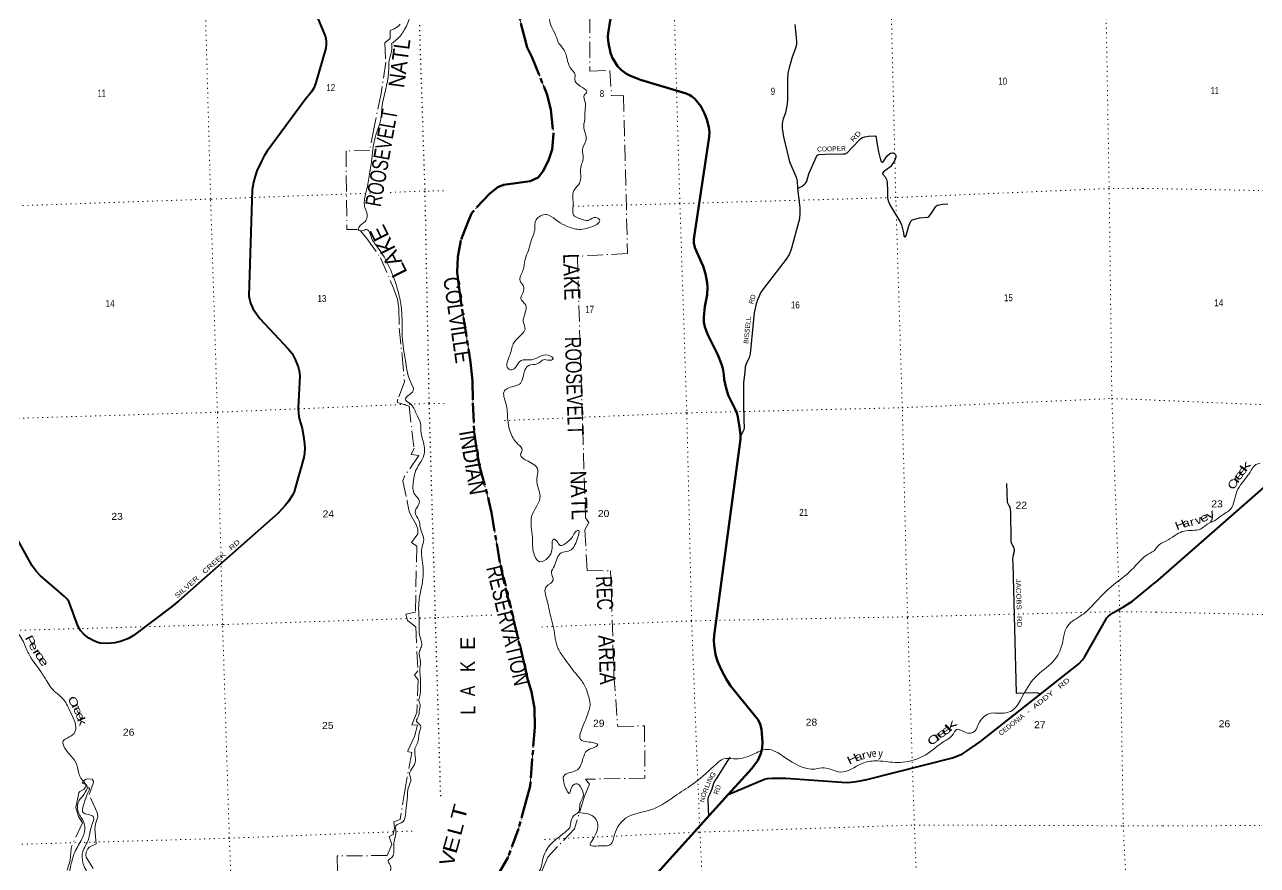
# Model space of a CAD drawing. Header units: feet. Extents: x 489137 to 739700, y 189004 to 379547.
# Drawn here: x 678686 to 709501, y 248995 to 270009 of the extents above; entities that cross this region are included whole.
import ezdxf
from ezdxf.enums import TextEntityAlignment as Align

# ---------------------------------------------------------------- set-up
doc = ezdxf.new("R2010")
doc.units = ezdxf.units.FT
doc.header["$LTSCALE"] = 80
for name, pattern in [('DOT_DASHED', [7.7, 5, -1.2, 0.3, -1.2]), ('DOTTED', [1.5, 0.3, -1.2]), ('LONG_DASH_SHORT_DASH', [9.9, 6, -1.2, 1.5, -1.2])]:
    doc.linetypes.add(name, pattern=pattern)
for name, color, linetype, lineweight in [('11', 7, 'LONG_DASH_SHORT_DASH', 60), ('23', 7, 'Continuous', 70), ('26', 7, 'Continuous', 40), ('29', 7, 'Continuous', 25), ('39', 7, 'Continuous', 13), ('44', 7, 'DOT_DASHED', 13), ('6', 7, 'DOTTED', 25), ('7', 7, 'DOTTED', 13)]:
    doc.layers.add(name, color=color, linetype=linetype, lineweight=lineweight)
for name, color, linetype in [('27', 7, 'Continuous'), ('30', 7, 'Continuous'), ('41', 7, 'Continuous')]:
    doc.layers.add(name, color=color, linetype=linetype)

msp = doc.modelspace()

# ---------------------------------------------------------------- linework, layer by layer
at = {"layer": '11'}
msp.add_lwpolyline([(690896.64, 270807.99), (691190.14, 269664.04), (691249.91, 269439.72), (691366.6, 269203.11), (691748.65, 268253.93), (691843.65, 267877.23), (691905.52, 267277.26), (691873.61, 266892.42), (691777.8, 266610.55), (691639.19, 266341.44), (691521.03, 266188.14), (691324.22, 266094.91), (690964.59, 266042.88), (690655.04, 266002.57), (690513.64, 265943.45), (690310.8, 265787.41), (689864.23, 265304.32), (689770.42, 265085.14), (689587.88, 264614.63), (689514.28, 264208.24), (689494.47, 263823.79), (689536.25, 263469.61), (689831.89, 261576.29), (689877.34, 261109.11), (689893.28, 260556.13), (689920.84, 259831.83), (689997.08, 259286.86), (690066.5, 258951.76), (690301.21, 258064.47), (690353.63, 257817.7), (690578.17, 256497.79), (690705.6, 255930.24), (691105.31, 254312.99), (691192.69, 253984.53), (691255.86, 253655.29), (691355.07, 253335.29), (691432.9, 252927.73), (691440.43, 252447.21), (691320.71, 250974.76), (691234.6, 250642.71), (691030.47, 249904.85), (690772.86, 249197.59), (690495.41, 248728.04)], dxfattribs=at)
at = {"layer": '23'}
msp.add_line((696695.19, 251234.42), (696273.27, 250766.93), dxfattribs=at)
for points in [[(693873.38, 273562.64), (693268.89, 269799.94), (693261.76, 269684.51), (693279.1, 269547.77), (693329.31, 269306.99), (693373.74, 269190.47), (693427.06, 269094), (693506.08, 268971.47), (693605.86, 268871.52), (693735.13, 268777.93), (693828.36, 268733.27), (694083.95, 268632.46), (695219.37, 268291.43), (695310.49, 268250.79), (695356.3, 268220.23), (695442.83, 268159.11), (695586.96, 267974.05), (695676.98, 267792.41), (695738.06, 267634.52), (695789.78, 267447.32), (695804.23, 267318.74), (695799.66, 267205.23), (695410.38, 264647.39), (695414.84, 264555.71), (695440.29, 264438.57), (695487.54, 264322.63), (695644.13, 263976.21), (695702.91, 263782.17), (695750.78, 263557.46), (695758.28, 263444.59), (695744.15, 263258.29), (695687.17, 262961.52), (695661.41, 262698.08), (695664.25, 262569.39), (695689.57, 262452.55), (695760.65, 262252.84), (696015.11, 261752.02), (696103.43, 261518.53), (696140.17, 261410.7), (696163.08, 261265.55), (696174.16, 261143.07), (696219.55, 260926.37), (696275.06, 260751.14), (696448.78, 260394.43), (696486.29, 260305.49), (696516.83, 260203.62), (696548.46, 259997.69), (696577.91, 259755.43), (696580.09, 259645.2), (695925.79, 254743.61), (695913.65, 254613.92), (695923.83, 254501.87), (695959.46, 254262.49), (696000.18, 254119.88), (696030.72, 254038.39), (696118.22, 253852.94), (696228.14, 253638.33), (696330.11, 253482.04), (696473.12, 253304.86), (697021.76, 252633.77), (697071.63, 252523.18), (697102.02, 252400.02), (697126.69, 252075.59), (697122.53, 251927.29), (697091.99, 251789.77), (697041.09, 251677.72), (697010.55, 251616.6), (696861.39, 251418.58), (696695.19, 251234.42)], [(696273.27, 250766.93), (692814.45, 246934.5)]]:
    msp.add_lwpolyline(points, dxfattribs=at)
at = {"layer": '26'}
for points in [[(685710.4, 270907.76), (686187.54, 269747.5), (686211.84, 269666.77), (686219.25, 269585.24), (686222.95, 269503.7), (686211.65, 269421.22), (685958.62, 268531.33), (685913.69, 268423.39), (685853.88, 268330.29), (685683.02, 268115.13), (684749.92, 266847.12), (684671.07, 266727.86), (684596.79, 266580.01), (684493.29, 266353.54), (684450.46, 266222.27), (684404.4, 266075.59), (684370.3, 265876.65), (684292.14, 263227.81), (684304.41, 263144.06), (684330.33, 263051.41), (684396.95, 262899.96), (684478.48, 262777.16), (684561.38, 262666.79), (685276.23, 261909.46), (685369.26, 261785.78), (685447.87, 261638.16), (685524.82, 261452.23), (685550.75, 261355.87), (685567.24, 261230.01), (685522.97, 260431.21), (685527.84, 260278.02), (685548.9, 260164.37), (685589.84, 260031.62), (685619.27, 259912.35), (685656.31, 259719.64), (685679.76, 259531.73), (685687.8, 259425), (685678.74, 259301.57), (685661.87, 259191.52), (685467.43, 258478.1), (685419.28, 258329.85), (685382.24, 258252.03), (685271.12, 258085.25), (685196.62, 257990.84), (685126.68, 257903.65), (685015.32, 257787.47), (682537.42, 255604.18), (682356.53, 255453.3), (681406.32, 254743.94), (681280.26, 254666.39), (681106.19, 254601.53), (680943.21, 254558.91), (680744.99, 254544.05), (680576.53, 254551.5), (680491.35, 254570.03), (680385.75, 254619.86), (680287.64, 254673.8), (680171.48, 254768.74), (680083.93, 254862.81), (680017.68, 254984.06), (679802.09, 255570.95), (679752.44, 255650.36), (679684.64, 255718.76), (679481.78, 255890.19), (679080.08, 256233.18), (678976.49, 256345.25), (678872.85, 256481.19), (678228.37, 257640.36)], [(709779.52, 258547.87), (706950.47, 256063.88)], [(696273.27, 250766.93), (697182.47, 251144.95), (697254.04, 251161.66), (697375.19, 251173.05), (697709.98, 251171.19), (699114.5, 251070.84), (699267.31, 251068.83), (699414.67, 251080.02), (699526.52, 251098.31), (699735.34, 251144.34), (701878.51, 251683.35), (701990.2, 251722.03), (702128.88, 251783.56), (702208.41, 251830.72), (702234.28, 251850.62), (702579.85, 252089.3), (705036.91, 254031.73), (705131.85, 254131.1), (705178.97, 254195.94), (705741.79, 255179.71), (705781.33, 255220.14), (705819.63, 255255.51), (705907.99, 255314.46), (706152.47, 255452.98), (706317.42, 255553.19), (706376.33, 255597.4), (706950.47, 256063.88)]]:
    msp.add_lwpolyline(points, dxfattribs=at)
at = {"layer": '29'}
for points in [[(697937.9, 270013.47), (697979.86, 269604.71), (697979.83, 269514.35), (697957.66, 269422.22), (697867.02, 269170.93), (697794.29, 268928.28), (697767.47, 268794.69), (697758.3, 268614.06), (697758.13, 268135.31), (697751.45, 268030.93), (697708.42, 267808.53), (697647.28, 267658.07), (697627.24, 267587.91), (697619.23, 267519.75), (697619.23, 267421.53), (697651.66, 267208.84), (697787.51, 266645.74), (697814.58, 266567.52), (697971.81, 266196.71), (697993.91, 266100.42), (698006.17, 265914.97)], [(698006.17, 265914.97), (698120.06, 265970.18), (698180.16, 266018.29), (698213.66, 266056.78), (698236.25, 266098.48), (698293.06, 266281.46), (698476.63, 266715.43), (698504.7, 266747.97), (698541.85, 266759.88), (698701.22, 266768.89), (699143.54, 266778.65), (699193.85, 266784.06), (699243.62, 266808.03), (699355, 266922.6), (699590.51, 267164.93), (699627.02, 267189.65), (699690.68, 267209.03), (699781.62, 267220.73), (699951.09, 267230.06), (699963.13, 267225.07), (699975.15, 267197.01), (699983.33, 267111.88), (700031.14, 266830.57), (700091.34, 266594.63), (700107.37, 266579.58), (700123.4, 266571.57), (700135.42, 266570.57), (700150.55, 266583.81), (700248.81, 266728.28), (700293.68, 266775.04), (700333.75, 266799.1), (700371.56, 266804.83), (700397.85, 266803.11), (700417.89, 266797.09), (700431.91, 266787.07), (700443.45, 266770.71), (700459.96, 266734.95), (700461.96, 266694.86), (700449.58, 266647.68), (700433.91, 266608.66), (700367.8, 266502.41), (700336.45, 266464.37), (700158.98, 266331.58), (700135.42, 266308.97), (700131.41, 266298.94), (700134.29, 266284.34), (700195.54, 266205.45), (700227.57, 266140.58), (700241.59, 266102.49), (700246.63, 266067.67), (700257.82, 265853.89), (700259.18, 265692.34), (700263.64, 265640.44), (700275.66, 265604.35), (700317.88, 265508.33), (700578.17, 265060.11), (700601.6, 265002.07), (700652.63, 264805.7), (700666.32, 264727.34), (700674.33, 264713.31), (700682.12, 264709.66), (700694.36, 264709.3), (700706.38, 264715.31), (700721.62, 264737.15), (700788.3, 264979.61), (700840.61, 265098.19), (700860.64, 265124.25), (700878.21, 265131.9), (701052.52, 265177.74), (701263.31, 265196.42), (701289.97, 265209.38), (701309.39, 265226.49), (701371.13, 265320.99), (701463.26, 265467.29), (701483.68, 265483.08), (701507.72, 265497.11), (701548.8, 265508.34), (701635.15, 265525.17), (701764.3, 265531.22)], [(698006.17, 265914.97), (698066.84, 265430.03), (698066, 265314.69), (698051.65, 265158.88), (697857.65, 264420.63), (697834.18, 264348.13), (697793.55, 264264.27), (697719.65, 264146.6), (697140.55, 263391.23), (697084.37, 263308.07), (697044.31, 263221.88), (697004.24, 263127.66), (696972.79, 263028.45), (696923.61, 262806.74), (696819.94, 261780.56), (696797.42, 261683.71), (696728.92, 261556.33), (696699.74, 261451.8), (696688.01, 261328.82), (696658.82, 261053.18), (696654.42, 260519.76), (696667.97, 260114.16), (696673.78, 259940.62), (696667.69, 259882.18), (696651.66, 259846.1), (696582.28, 259719.49)], [(703228.99, 258537.15), (703250.49, 258075.23), (703260.68, 258039.98), (703300.3, 257975.79), (703312.77, 257945.76), (703324.79, 257893.64), (703332.08, 257811.14), (703334.79, 257124.87), (703338.8, 257084.77), (703347.01, 257062.18), (703383.83, 256988.58), (703404.91, 256950.46), (703421.39, 256892.8), (703418.93, 256838.21), (703387.01, 256711.94), (703380.87, 256647.77), (703387.09, 256528.12), (703470.71, 253300.72), (703907.76, 253317.08), (704003.92, 253309.07), (704086.02, 253280)], [(696310.65, 251695.71), (696195.44, 251514.35), (695992.2, 251184.81), (695934.47, 251100.99), (695906.13, 251038.71), (695860.34, 250896.52), (695840.31, 250844.4), (695808.02, 250769.01), (695776.16, 250695.02), (695766.18, 250655.96), (695762.67, 250614.07), (695779.67, 250220.02)]]:
    msp.add_lwpolyline(points, dxfattribs=at)
at = {"layer": '39'}
for points in [[(699896.74, 286447.66), (699849.71, 285908.33), (699843.32, 285227.66), (699762.28, 284948.23), (699481.74, 284657.83), (699247.21, 283977.32), (698865.49, 283693.51), (698504.99, 283610.33), (698328.8, 283682.96), (698313.35, 283605.7), (698440.53, 283490.98), (698527.85, 283419.31), (698400.74, 283186.73), (698221.28, 282950.32), (697948.91, 282829.82), (697834.03, 282874.43), (697738.94, 283019.64), (697648.57, 283160.63), (697635.34, 283192.48), (697632.02, 283057.08), (697713.91, 282884.45), (697783.69, 282704.96), (697834.22, 282531.05), (697570.98, 282380.57), (697404.38, 282352.58), (697248.46, 282368.73), (697123.34, 282398.77), (697233.45, 282303.64), (697367.87, 282242.28), (697391.51, 282144.16), (697214.34, 281899.76), (696755.23, 281290.2), (696607.64, 280893.37), (696438.54, 280649.24), (696183.26, 280444.53), (696089.41, 280299.93), (695962.2, 280012.84), (695520.1, 279436.18), (695257.91, 279255.45), (695001.39, 279143.57), (694998.5, 278996.08), (694818.78, 278824.27), (694732.21, 278817.23), (694641.97, 278684.87), (694365.99, 278437.04), (693937.29, 278111.21), (693841.77, 278071.55), (693702.77, 278177.78), (693577.41, 278250.52), (693582.42, 278200.45), (693602.44, 278145.37), (693615.46, 278019.28), (693588.26, 277816.42), (693377.8, 277657.68), (692742.92, 277223.75), (692336.44, 276840.14), (692136.13, 276794.82), (691865.5, 276567.36), (691649.24, 276228.72), (691537.28, 275794.76), (691474.14, 275580.56), (691359.13, 275348.41), (691095.08, 275048.49), (690951.03, 274896.09), (690765.36, 274893.69), (690568.38, 274753.59), (690441.63, 274626.02), (690337.94, 274531.57), (690043.77, 274456.74), (689871.56, 274301.35), (689781.35, 274110.44), (689582.36, 273740.09), (689357.23, 273251.73), (689246.36, 272959.14), (689129.26, 272844.03), (689052.18, 272796.93), (688862.91, 272610.17), (688870.09, 272520.05), (688781.3, 272173.72), (688751.88, 271861.75), (688693.12, 271752.7), (688677.6, 271447.27), (688605.54, 271141.9), (688510.6, 270625.75), (688412.48, 270487.22), (688396.86, 270472.38), (688368.14, 270485.52), (688351.58, 270381.97), (688316.6, 270170.77), (688162.22, 269852.44), (687966.55, 269617.49), (687858.33, 269537.01)], [(703140.19, 286552.92), (702988.67, 286269.66), (702861.4, 285733.38), (702631.17, 285412.94), (702270.83, 284892.21), (701930.5, 284341.45), (701568.88, 283809.55), (701508.75, 283682.27), (701382.45, 283599.14), (701191.81, 283221.01), (700971.34, 282944.81), (700645.49, 282507.47), (700420.35, 282134.19), (700258.01, 281870.11), (699947.24, 281118.3), (699701.12, 280709.97), (699073.37, 279785.64), (698807.49, 279344.5), (698670.19, 279020.53), (698602.51, 278935.4), (698592.86, 278922.95), (698600.93, 278577.95), (698467.16, 278458.27), (698306.42, 278398.13), (698005.67, 278395.77), (697776.42, 278254.55), (697363.61, 277878.8), (697176.78, 277737.03), (697088.87, 277538.12), (696711.26, 277252.44), (696490.65, 276980.27), (696190.48, 276616.51), (695599.19, 276091.21), (695345.53, 275840.11), (694552.88, 275069.56), (694154.22, 274635.74), (694139.01, 274493.88), (694045.19, 274290.73), (693850.37, 274146.67), (693717.53, 273962.35), (693674.8, 273799.34), (693561.67, 273456.2), (693489.61, 273381.01), (693492.93, 273631.5), (693608.39, 274023.18), (693756.12, 274300.89), (693781.38, 274386.57), (693691.13, 274369.3), (693463.62, 274121.13), (693014.86, 273734.03), (692668.63, 273186.95), (692392.06, 272783.62), (692043.92, 272175.9), (691753.2, 271830.63), (691438.88, 271294.75), (691478.23, 270979.11), (691797.01, 270180.5), (691839.68, 270000.26), (691959.51, 269750.01), (692041.56, 269540.85), (692164.11, 269385.59), (692333.72, 268925.06), (692444.67, 268755.27), (692448.11, 268599.91), (692727, 268304.7), (692674.4, 268250.38), (692704.01, 268039.4), (692695.78, 267871.53), (692679.62, 267584.25), (692661.19, 267476.6), (692721.62, 267135.44), (692627.06, 266895.92), (692651.41, 266662.55), (692595.27, 266478.88), (692585.23, 266304.89), (692552.09, 266041.25), (692416.95, 265864.93), (692397.99, 265484.68), (692404.12, 265252.69), (692581.23, 265153.84), (692772.34, 265116.06), (692963.52, 265191.34), (693052.28, 265135.87), (692781.01, 264926.56), (692428.33, 264908.26), (691959.99, 265136.32), (691731.55, 265259.64), (691469.69, 265127.38), (691436.26, 264871.81), (691379.7, 264700.24), (691282.56, 264361.69)], [(687858.33, 269537.01), (687868.91, 269408.15), (687805.52, 269143.47), (687784.66, 268817.66), (687617.91, 267931.53), (687601.15, 267718.94), (687446.28, 267184.56), (687352.44, 266579.6), (687209.29, 265769), (687183.61, 265465.24), (687249.35, 265203.02), (687196.78, 265090.14), (687042.58, 264939.41), (687038.86, 264872.65), (687118.22, 264855.21), (687234.11, 264889.52), (687376.44, 264631.61), (687466.53, 264501.43), (687992.04, 263444.96), (688052.1, 263224.65), (688112.15, 262814.08), (688132.47, 262132.28), (688215.59, 261547.6), (688330.69, 261087.2), (688397.45, 260853.28), (688276.32, 260738.02), (688200.86, 260644.54), (688319.7, 260537.61), (688473.88, 260286.54), (688581.33, 260043.93), (688598.11, 259796.16), (688675.77, 259481.85), (688665.69, 259251.32), (688444.84, 258813.58), (688407.28, 258618.44), (688444.29, 258254.27), (688552.09, 258116.67), (688512.69, 257973.96), (688447.28, 257824.29), (688539.12, 257623.55), (688575.67, 257445.12), (688658.71, 257092.63), (688631.72, 256998.82), (688603.04, 256838.31), (688635.27, 256552.71), (688634.79, 256106.47), (688573.38, 255785.31), (688535.43, 255428.63), (688549.28, 255091.92), (688558.94, 254759.1), (688603.92, 254455.77), (688558.99, 254355.27), (688585.04, 254073.5), (688562.15, 253862.71), (688582.6, 253661.37), (688580.17, 253407.02), (688568.11, 253232.95), (688542.4, 253102.84), (688571.66, 253017.03), (688547.5, 252842.55), (688535.47, 252725.02), (688479.23, 252601.92), (688582.6, 252489.74), (688559.15, 252338.17), (688506.84, 252045.6), (688442.88, 251912.14), (688457.78, 251660.26), (688407.76, 251474.78), (688307.82, 251273.44), (688338.07, 251159.4), (688273.69, 250922.95), (688256.72, 250716.41), (688222.48, 250426.48), (688102.2, 250056.85), (687961.58, 249979.28), (687966.68, 249834.08), (687938.7, 249653.41), (687911.71, 249444.5), (687862.08, 249190.38), (687773.89, 249114.64), (687820.41, 248997.12), (687702.93, 248605.37), (687569.95, 248425.09), (687482.64, 248381.68), (687462.52, 248207.34), (687257.62, 247947.83), (687052, 247823.59), (686999.97, 247638.04), (686868.72, 247465.9), (686669.97, 247261.13), (686504.16, 247095.86), (686339.26, 247134.56)], [(691282.56, 264361.69), (691197.45, 264140.68), (691142.69, 263860.14), (691068.79, 263607.2), (691147.73, 263486.77), (691136.09, 263300.61), (691090.56, 263159.71), (691202.82, 263010.15), (691199.82, 262808.13), (691151.29, 262580.31), (691194.03, 262398.05), (691115.67, 262272.16), (690917.21, 262059.32), (690820.53, 261765.21), (690774.3, 261414.3), (690856.23, 261380.8), (691096.34, 261615.28), (691320.03, 261627.08), (691599.16, 261727.62), (691843.87, 261715.93), (691896.48, 261655.16), (691855.12, 261625.46), (691677.1, 261635.43), (691499.15, 261528.3), (691294.39, 261494.94), (691191.69, 261372.25), (691078.13, 261041.21), (690793.31, 260930.37), (690680.92, 260853.78), (690716.23, 260538), (690762.59, 260137.81), (690821.54, 259839), (691014.21, 259526.67), (691124.53, 259375.02), (691084.13, 259260.55), (691269.48, 259099.39), (691517.59, 258875.8), (691487.06, 258652.64), (691566.64, 258168.79), (691480.89, 257965.92), (691360.4, 257717.43), (691380.76, 257195.18), (691401.07, 256846.57), (691559.64, 256585.55), (691770.07, 256687.76), (691868.06, 256887.01), (691868.84, 256979.92), (691915.39, 257149.12), (691987.88, 257097.12), (692074.45, 256989.07), (692247.2, 257071.8), (692377.78, 257205.55), (692458.15, 257331.51), (692517.44, 257367.89), (692482.43, 257100.15), (692279.26, 256848.79), (692097.03, 256806.12), (691930.62, 256485.36), (691852.23, 256302.93), (691899, 256120.82), (691730.75, 255967.58), (691740.56, 255630.73), (691838.25, 255206.06), (691908.45, 254931.88), (692021.71, 254408.82), (692173.31, 254173.8), (692514.11, 253725.27), (692692.42, 253477.05), (692773.02, 253251.68), (692817.21, 253085.63), (692774.34, 252811.56), (692594.88, 252344.97), (692579.85, 252140.52), (692749.49, 252081.79), (692942.41, 252050.12), (693012.25, 252016.2), (692941.85, 251951.17), (692737.19, 251857.24), (692643.09, 251662.16), (692503.42, 251384.73), (692161.68, 251227.49), (692160.87, 251078.05), (692310.21, 250792.47), (692370.59, 250970.23), (692497.53, 251035.21), (692585.19, 250953.45), (692651.53, 250719.79), (692566.45, 250522.01), (692538.92, 250334.25), (692441.33, 250259.15), (692316.32, 249928.5)], [(706923.93, 256855.67), (707052.44, 257011.24), (707268.35, 257130.22), (707491.44, 257273.71), (707668.55, 257348.85), (708076.87, 257402.04), (708311.55, 257560.1), (708438.94, 257613.22), (708606.12, 257738.52), (708828.76, 257894.12), (708990.15, 258340.57), (709117.71, 258553.36), (709348.61, 258868.93), (709434.97, 258993.32), (709568.41, 259046.66)], [(677051.68, 257640.78), (677067.85, 257489.94), (677157.47, 257180.08), (677312.75, 256840.2), (677284.28, 256673.64), (677427.49, 256504.97), (677706.88, 256195.64), (677933.59, 255718.92), (678133.24, 255495.67), (678219.28, 255345.2), (678414.18, 255257.07), (678519.75, 255010.36), (678479.64, 254887.82), (678557.33, 254745.14), (678724.43, 254413.74), (678779.09, 254294.49), (679085.62, 253844.77), (679246.06, 253587.85), (679352.63, 253428), (679657.52, 253139.75), (679843.19, 252796.89), (679951.82, 252348.37), (679872.61, 252246.69), (679640.54, 252071.04), (679666.26, 251970.98), (679852.71, 251721.02), (679991.36, 251509.79), (680061.91, 251225.52), (680210.22, 251026.73), (680260.82, 250933.84)], [(692528.91, 250319.23), (692943.45, 250180.45), (692967.63, 249779.48), (692832.42, 249490.09), (693020.52, 249480.46), (693342.04, 249523.93), (693434.44, 249767.41), (693706.98, 250170.6), (694361.46, 250391.19), (695000.41, 250766.71), (695428.44, 251054.15), (695976.93, 251533.55), (696154.31, 251656.81), (696408.67, 251657.56), (696891.4, 251767.2), (697238.24, 251894.32), (697689.46, 251693.94), (698438.63, 251402.93), (698675.8, 251433.38), (699071.19, 251327.97), (699620.96, 251540.89), (699955.8, 251607.02), (700443.77, 251567.42), (700960.04, 251641.88), (701440.85, 251921.05), (701649.3, 252079.72), (701869.84, 252238.81), (701999.63, 252394.75), (702224.71, 252309.68), (702429.48, 252343.03), (702554.57, 252575.54), (702849.54, 252799.8), (703037.43, 252796.23), (703372.21, 252864.38), (703599.83, 253167.07), (703952.53, 253702.27), (704389.33, 254084.91), (704600.77, 254445.59), (704761.55, 254984.22), (705115.53, 255252.94), (705432.37, 255544.59), (705792.9, 255914.49), (706307.28, 256330.11), (706722.99, 256738.27), (706923.93, 256855.67)], [(680260.73, 250934.01), (680130.31, 250715.03), (680041.23, 250606.95), (680042.19, 250292), (680108.96, 250173.17), (680191.36, 249953.92), (680117, 249656.55), (679940.86, 249325.36), (679842.92, 249003.66), (679787.27, 248754.67), (679707, 248453.05), (679802.29, 247866.78), (679803.26, 247551.82), (679822.83, 247281.94), (679869.4, 246760.6), (679803.68, 246332.29), (679599.06, 246064.72), (679457.34, 245845.77), (679498.04, 245491.82), (679519.8, 245274.51), (679328.8, 245136.63), (678751.26, 245082.26), (678593.23, 245040.44), (678555.16, 244974.5), (678508.61, 244920.39), (678118.49, 244933.1), (677853.48, 244948.13), (677662.57, 245094.96), (677508.64, 245281.43), (677243.34, 245419.62), (676855.21, 245375.87), (676582.41, 245382.55), (676515.6, 245435.9)], [(686339.26, 247134.56), (686319.84, 247055.14), (686308.85, 246850.83), (686126.55, 246695.08), (686033.15, 246594.92), (685977.51, 246512.23), (685649.1, 246377.66), (685583.43, 246407.69), (685531.36, 246280.7), (685347.79, 246161.25), (685065.09, 246105), (685089.6, 246384.49), (685046.82, 246510.21), (685000.34, 246454.08), (684912.85, 246127.99), (684848.75, 245998.56), (684691.89, 245981), (684487.89, 246155.64), (684402.99, 246158.75), (684261.97, 246034.73), (683999.54, 246033.7), (683587.5, 245981.03), (683088.64, 245870.84), (682770.49, 245674.04), (682505.79, 245622.45), (682028.44, 245474.64), (681606.53, 245300.49), (681329.74, 245133.39), (681163.39, 245040.79), (680937.79, 244968.35), (680651.73, 244835.26), (680547.4, 244874.04), (680559.74, 245155.13), (680733.83, 245314.62), (680934.28, 245355.9), (681000.65, 245305.71), (681076.67, 245383.05), (681267.82, 245516.89), (681323.32, 245833.8), (681320.48, 246144.65), (681371.03, 246372.55), (681356.77, 246491.18), (681201, 246384.82), (681215.49, 246060.82), (681235.51, 245810.47), (681121.17, 245725.83), (680713.33, 245725.81), (680432.25, 245853.36), (680441.02, 246063.65), (680613.3, 246447.21), (680561.04, 246728.07), (680327.82, 247045.06), (680286.45, 247590.8), (680193.42, 248112.55), (680207.64, 248282.65), (680194.22, 248607.26), (680258.4, 248734.68), (680195.42, 248918.25), (680139.69, 249067.75), (680139.45, 249330.36), (680279.59, 249640.79), (680359.66, 249981.26), (680399.7, 250211.58), (680148.36, 250315.87), (680185.47, 250581.67), (680252.06, 250774.86), (680290.25, 250932.59), (680261.94, 250933.63)], [(692316.32, 249928.5), (692092.73, 249741.04), (691799.1, 249478.46), (691692.34, 249299.09), (691619.96, 249060.34), (691552.36, 248858.1), (691417.18, 248740.33), (691437, 248520.94), (691302.46, 248385.02), (691220.89, 248178.26), (691129.44, 248080.19), (691123.99, 248005.29), (691063.75, 247938.59), (691043.58, 247822.8), (690946.86, 247702.33), (690934.31, 247542.39), (690787.85, 247458.56), (690678.39, 247240.73), (690688.23, 247075.5), (690617.09, 246859.01), (690684.5, 246606.94), (690948.31, 246511.1), (690856.01, 246437.22), (690560.99, 246501.69), (690277.26, 246647.32), (690170.6, 246637.56), (690004.33, 246312.77), (689404.09, 245639.76), (688685.34, 245007.06), (688042.17, 244693.98), (687771.61, 244579.59), (687547.67, 244402.22), (686921.28, 244071.55), (686494.17, 243872.99), (685703.02, 243461.89), (685323.25, 243295.26), (685077.27, 243228.17), (684876.01, 243037.44), (684525.31, 242732.5), (684075.53, 242317.1), (683351.64, 241888.15), (683058.93, 241714.44), (682744.25, 241418.83), (682636.88, 241199.05), (682298.61, 240943), (681788.18, 240644.63), (681301.92, 240520.74), (681053.71, 240344.53), (681114, 240122.5), (681006.28, 240027.9), (680896.57, 239989.77), (680807.79, 239880.58)]]:
    msp.add_spline(points, degree=3, dxfattribs=at)
at = {"layer": '44'}
for points in [[(690896.64, 270807.99), (691190.14, 269664.04), (691249.91, 269439.72), (691366.6, 269203.11), (691748.65, 268253.93), (691843.65, 267877.23), (691905.52, 267277.26), (691873.61, 266892.42), (691777.8, 266610.55), (691639.19, 266341.44), (691521.03, 266188.14), (691324.22, 266094.91), (690964.59, 266042.88), (690655.04, 266002.57), (690513.64, 265943.45), (690310.8, 265787.41), (689864.23, 265304.32), (689770.42, 265085.14), (689587.88, 264614.63), (689514.28, 264208.24), (689494.47, 263823.79), (689536.25, 263469.61), (689831.89, 261576.29), (689877.34, 261109.11), (689893.28, 260556.13), (689920.84, 259831.83), (689997.08, 259286.86), (690066.5, 258951.76), (690301.21, 258064.47), (690353.63, 257817.7), (690578.17, 256497.79), (690705.6, 255930.24), (691105.31, 254312.99), (691192.69, 253984.53), (691255.86, 253655.29), (691355.07, 253335.29), (691432.9, 252927.73), (691440.43, 252447.21), (691320.71, 250974.76), (691234.6, 250642.71), (691030.47, 249904.85), (690772.86, 249197.59), (690495.41, 248728.04)], [(688075.21, 270020.7), (688028.37, 269967.42), (687923.28, 269905.18), (687825.72, 269859.92), (687823.71, 269663.85), (687691.9, 269550.92), (687712.83, 269070.58), (687601.64, 268291.38), (687421.83, 267445.54), (687314.35, 266872.57), (686721.51, 266853.82), (686739.69, 264885.71), (686992.94, 264886.43), (687078.42, 264852.22), (687243.38, 264663.81), (687581.48, 264180.49), (687907.84, 263424.02), (688003.81, 263145.72), (688042.89, 262910.59), (688045.85, 262423.67), (688119.25, 261748.82), (688180.36, 261079.67), (688017.94, 260650.62), (687999.53, 260588.12), (688010.48, 260565.53), (688296.22, 260468.69)], [(692813.76, 270197.85), (692817.12, 268850.07), (693317.6, 268862.49), (693353.43, 268226.98), (693654.02, 268237.67), (693758.06, 264290.01), (692502.04, 264219.41), (692706.52, 257679.93), (692786.94, 257561.01), (692691.49, 257382.44), (692749.16, 256367.64), (693333.18, 256356.21), (693417.73, 253755.85), (693512.15, 252467.29), (694182.18, 252482.58), (694190.47, 251171.32), (692703.45, 251148.98), (692803.64, 251020.16), (692679.6, 250721.54), (692432.07, 249910.12), (691761.28, 249201.67), (691227.86, 247905.09)], [(688296.22, 260468.69), (688419.4, 259425.47), (688345.52, 259267.74), (688542.37, 259237.04), (688179.04, 258719.11), (688141.79, 258607.12), (688250.61, 258092.93), (688278.19, 257919.94), (688303, 257816.67), (688372.2, 257688.24), (688474.43, 257517.4), (688516.71, 257397.53), (688516.11, 257280.15), (688355.13, 257065.34), (688487.15, 256976.19), (688455.55, 255322.27), (688218.64, 255277.04), (688255.86, 255118.47), (688462.95, 254952.67), (688515.12, 253854.86), (688431.48, 253751.41), (688526.03, 253632.89), (688486.65, 252817.37), (688360.83, 252510.62), (688506.74, 252494.62), (688430.49, 252217.59), (688256.48, 251836.7), (688360.7, 251811.86), (688196.45, 250905.4), (688074.61, 250144.09), (687910.84, 250084.8), (687927.95, 249923.63), (687896.38, 249769.14), (687801.15, 249713.85), (687863.77, 249517.62), (687751.21, 249239.54), (686499.3, 249231.71), (686514.87, 248532.96)], [(680399.78, 248916.27), (680223.3, 249202.17), (680217.16, 249250), (680225.71, 249324.85), (680262.04, 249406.11), (680302.44, 249451), (680477.76, 249528.8), (680437.69, 249909.58), (680457.59, 250030.55), (680515.33, 250206.86), (680502.47, 250317.1), (680296.11, 250764.33), (680402.69, 251040.22), (680405.23, 251101.92), (680377.18, 251146.58), (680266.32, 251155.38), (680223.58, 251148.97), (680185.93, 251126.92), (680121.78, 251046.26), (680240.19, 251005.22), (680164.93, 250891.9), (680067.57, 250838.89), (680036.27, 250807.36), (679966.79, 250444.4), (680031.85, 250219.09), (680134.18, 250058.44), (679866.68, 249483.12), (679846.98, 249419.67), (679821.93, 249119.86), (679748.78, 248873.24)]]:
    msp.add_lwpolyline(points, dxfattribs=at)
at = {"layer": '6'}
msp.add_lwpolyline([(688552.32, 269993.94), (688688.44, 265848.6), (688791.99, 260541.89), (688947.8, 255184.49), (689078.9, 250726.12)], dxfattribs=at)
at = {"layer": '7'}
msp.add_line((690680.69, 260112.75), (692150.8, 260174.84), dxfattribs=at)
for points in [[(683980, 245382.86), (683803.16, 249671.41), (683633.8, 255012.18), (683504.03, 260317.99), (683335.02, 265648.68), (683187.49, 271000.3), (683009.89, 276288.29), (682941.12, 278721.58)], [(701388.62, 240516.29), (701143.95, 244621.69), (700926.8, 250001.19), (700756.77, 255188.49), (700625.09, 260433.65), (700462.8, 265687.85), (700335.05, 270993.72), (700737.19, 276158.47)], [(706026.67, 276281.47), (705704.77, 271131.62), (705797.15, 265913.36), (705864.37, 260663.94), (706063.48, 255338.33), (706148.5, 249984.54), (706407.54, 244677.16), (706541.28, 240678.56)], [(695536.85, 276026.45), (694911.37, 270839.81), (695065.27, 265536.87), (695239.37, 260291.16), (695358.85, 255106.14), (695564.68, 249819.13), (695841.8, 244514.41), (696164.04, 240352.97)], [(687330.7, 265797.9), (683335.02, 265648.68), (678003.3, 265463.63), (675911.03, 265421.37)], [(689156.49, 265858.79), (688688.44, 265848.6), (687794.73, 265815.22)], [(706638.65, 265916.64), (705797.15, 265913.36), (700462.8, 265687.85), (695065.27, 265536.87), (692374.36, 265467.71)], [(706638.65, 265916.64), (711171.42, 265832.96), (716646.08, 265901.9)], [(676073.17, 260065.15), (678167.35, 260159.02), (683505.91, 260322.09), (688791.99, 260541.89), (689254.63, 260533.72)], [(692566.09, 260192.38), (695238.88, 260305.27), (700625.09, 260433.65), (705864.37, 260663.94), (706806.02, 260628)], [(706806.02, 260628), (711178.11, 260446.97), (716809.32, 260600.41)], [(690360.76, 255251.7), (688947.8, 255184.49), (683633.8, 255012.18), (678375.41, 254866.03), (676233.43, 254771.1)], [(706973.86, 255324.96), (706063.48, 255338.33), (700760.16, 255206.78), (695358.85, 255106.14), (691564.57, 254950.23)], [(706973.86, 255324.96), (711301.96, 255226.92), (716905.63, 255140.86)], [(691678.28, 249641.85), (695564.47, 249825.18), (700926.8, 250001.19), (706148.5, 249984.54), (707143.02, 249979.83)], [(707143.02, 249979.83), (711355.32, 250000.27), (717034.44, 250115.01)], [(676394.77, 249441.25), (678498.54, 249519.61), (683795.03, 249673.15), (688442.87, 249853.89)]]:
    msp.add_lwpolyline(points, dxfattribs=at)

# ---------------------------------------------------------------- texts
at = {"layer": '27'}
for s, rotation, width, p in [('SILVER   CREEK   RD', 41.383, 1.3, (682499.7, 255664.24)), ('-  ADDY   RD', 38.328, 1.4, (703780.78, 252771.69)), ('CEDONIA', 38.328, 1.05, (703091.45, 252228.26))]:
    msp.add_text(s, height=120, rotation=rotation, dxfattribs=dict(at, width=width)).set_placement(p)
at = {"layer": '30'}
for s, rotation, width, p in [('RD', 45.818, 1.3, (699503.59, 267175.92)), ('COOPER', 1.264, 0.95, (698855.28, 266845.88)), ('BISSELL', 84.231, 1.05, (696808.92, 262367.9)), ('JACOBS   RD', 271.484, 1.2, (703482.46, 255549.89)), ('N', 65.532, 1.1, (695874.84, 251117.74)), ('G', 55.443, 1.25, (695933.27, 251222.66)), ('R', 68.814, 1.05, (695766.16, 250851.49)), ('L', 70.15, 1.25, (695803.78, 250970.75)), ('N', 81.47, 0.8, (695687.97, 250627.06)), ('O', 74.667, 0.9, (695716.38, 250742.39))]:
    msp.add_text(s, height=120, rotation=rotation, dxfattribs=dict(at, width=width)).set_placement(p, align=Align.CENTER)
for s, rotation, p in [('RD', 72.411, (696930.95, 263128.11)), ('I', 68.15, (695834.17, 251035.41)), ('RD', 70.336, (696056.98, 250868.19))]:
    msp.add_text(s, height=120, rotation=rotation, dxfattribs=at).set_placement(p, align=Align.CENTER)
at = {"layer": '41'}
for s, height, rotation, width, p in [('e', 200, 53.909, 1.7, (709120.71, 258693.28)), ('e', 200, 53.909, 1.7, (709198.63, 258800.18)), ('k', 200, 53.705, 1.9, (709279.44, 258909.9)), ('C', 200, 60.585, 1.3, (708974.81, 258474.49)), ('r', 200, 57.534, 1.75, (709054.35, 258596.59)), ('H', 200, 21.51, 1.3, (707606.84, 257416.37)), ('a', 200, 14.634, 1.15, (707744.49, 257457.01)), ('r', 200, 15.07, 1.2, (707893.21, 257485.84)), ('v', 200, 18.046, 1.2, (708055.93, 257532.6)), ('e', 200, 26.404, 1.4, (708210.27, 257599.71)), ('y', 200, 30.608, 1.6, (708373.64, 257682.96)), ('P', 200, 296.642, 1.5, (678743.73, 254569.11)), ('e', 200, 295.34, 1.35, (678821.48, 254426.96)), ('r', 200, 301.828, 1.7, (678914.02, 254275.56)), ('c', 200, 305.499, 1.85, (678993.2, 254168.08)), ('e', 200, 304.691, 1.65, (679075.33, 254036.95)), ('K', 363, 90, 0.85, (689941.51, 253964.27)), ('A', 363, 90, 0.8, (689941.51, 253353.42)), ('C', 200, 301.471, 1.35, (679817.04, 253040.19)), ('r', 200, 298.19, 1.6, (679884.19, 252925.37)), ('e', 200, 294.673, 1.35, (679928.71, 252822.41)), ('e', 200, 294.204, 1.3, (679985.08, 252684.42)), ('k', 200, 292.889, 1.45, (680028.71, 252555.99)), ('L', 363, 90, 0.8, (689951.52, 252872.75)), ('e', 200, 35.941, 1.7, (701662.97, 252217.64)), ('e', 200, 35.67, 1.65, (701775.19, 252297.24)), ('k', 200, 46.374, 2.25, (701909.05, 252418.89)), ('C', 200, 37.272, 1.5, (701455.61, 252057.95)), ('r', 200, 37.285, 1.9, (701565.89, 252142.02)), ('H', 200, 25.011, 1.4, (699420.57, 251566.73)), ('a', 200, 17.8, 1.25, (699560.15, 251618.79)), ('r', 200, 13.624, 1.15, (699690.05, 251654.15)), ('e', 200, 1.656, 0.75, (699925.41, 251699.68)), ('y', 200, 355.891, 0.85, (700076.18, 251697.77)), ('T', 363, 75.129, 1.3, (689727.37, 250271.64)), ('L', 363, 75.129, 1.15, (689631.79, 249866.92)), ('E', 363, 74.241, 1.3, (689529.96, 249463.56)), ('V', 363, 73.2, 1.1, (689441.59, 249112.13))]:
    msp.add_text(s, height=height, rotation=rotation, dxfattribs=dict(at, width=width)).set_placement(p, align=Align.CENTER)
for s, height, rotation, p in [('E', 363, 90, (689941.51, 254545.07)), ('v', 200, 10.638, (699820.08, 251686.45))]:
    msp.add_text(s, height=height, rotation=rotation, dxfattribs=at).set_placement(p, align=Align.CENTER)
at = {"layer": '44'}
for s, rotation, width, p in [('NATL', 82.495, 0.9, (688252.62, 269024.78)), ('ROOSEVELT', 79.999, 0.75, (687800.79, 266647)), ('LAKE', 271.791, 0.85, (692163.24, 263699.36)), ('ROOSEVELT', 271.791, 0.75, (692228.55, 260974.15)), ('NATL', 271.791, 0.9, (692344.63, 258240.32)), ('REC', 272.253, 0.75, (692985.59, 255793.38)), ('AREA', 271.862, 0.85, (693046.87, 254125.21))]:
    msp.add_text(s, height=400, rotation=rotation, dxfattribs=dict(at, width=width)).set_placement(p, align=Align.CENTER)
msp.add_text('LAKE', height=400, rotation=116.529, dxfattribs=at).set_placement((687956.29, 264432.61), align=Align.CENTER)
for s, rotation, width, p in [('COLVILLE', 278.375, 0.85, (689146.93, 263673.49)), ('INDIAN', 279.964, 0.9, (689541.08, 259835.5)), ('RESERVATION', 283.455, 0.8, (690222.04, 256435.37))]:
    msp.add_text(s, height=400, rotation=rotation, dxfattribs=dict(at, width=width)).set_placement(p)
at = {"layer": '7'}
for s, width, p in [('12', 0.85, (686226.38, 268348.35)), ('9', 0.85, (697335.4, 268256.18)), ('10', 0.85, (703024.73, 268510.66)), ('11', 0.65, (680511.45, 268207.86)), ('8', 0.85, (693061.83, 268199.22)), ('13', 0.85, (686006.38, 263077)), ('15', 0.85, (703167.27, 263095.47)), ('14', 0.85, (680711.54, 262951.53)), ('17', 0.85, (692699.96, 262807.7)), ('16', 0.85, (697840.57, 262915.44)), ('22', 1.1, (703457.55, 257909.11)), ('23', 1.1, (680853.6, 257629.7)), ('24', 1.1, (686132.55, 257690.96)), ('20', 1.1, (693015.66, 257703.16)), ('21', 0.85, (698048.91, 257729.47)), ('26', 1.1, (681142.54, 252236.7)), ('25', 1.1, (686121.82, 252404.35)), ('29', 1.1, (692894.76, 252459.24)), ('28', 1.1, (698211.35, 252485.79)), ('27', 1.1, (703919.85, 252422.91))]:
    msp.add_text(s, height=175, dxfattribs=dict(at, width=width)).set_placement(p)
for s, width, p in [('11', 0.65, (708437.56, 268274.48)), ('14', 0.85, (708538.16, 262971.73)), ('23', 1.1, (708493.3, 257943.55)), ('26', 1.1, (708678.58, 252446.52))]:
    msp.add_text(s, height=175, dxfattribs=dict(at, width=width)).set_placement(p, align=Align.CENTER)

doc.saveas('drawing.dxf')
